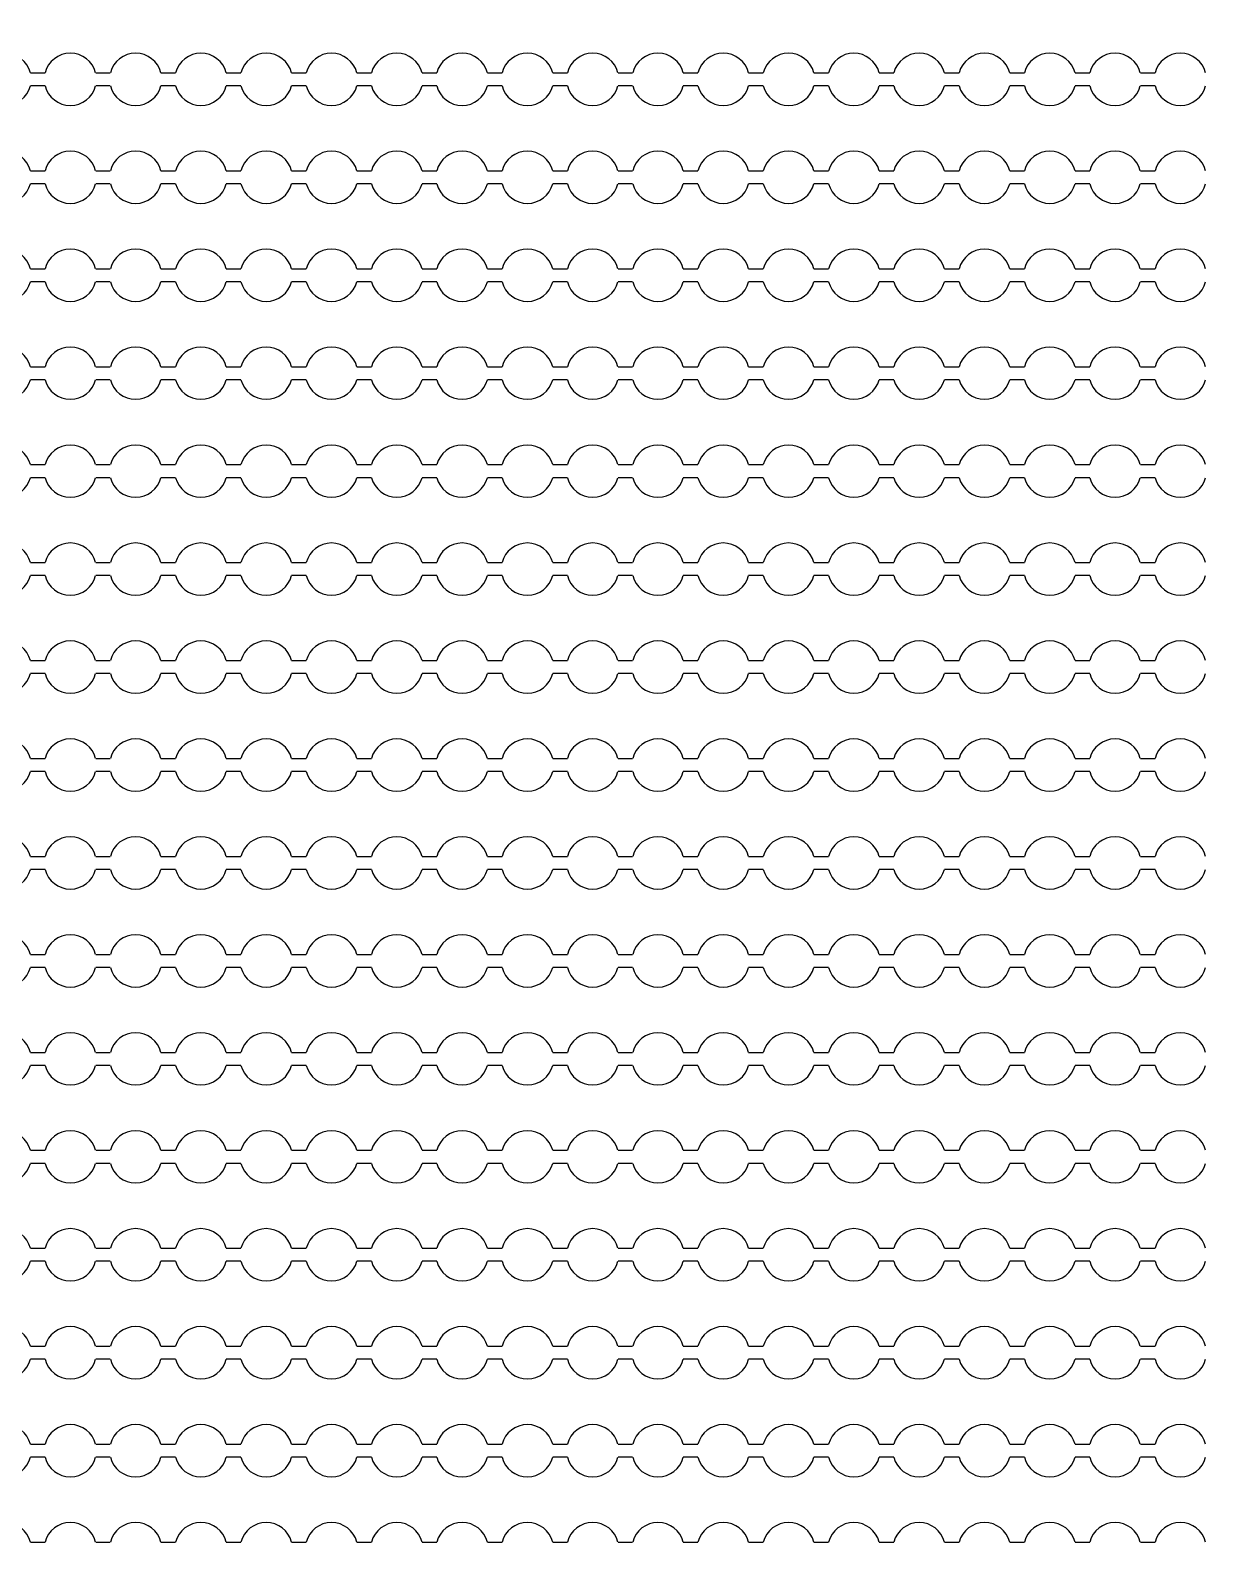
# Model space of a CAD drawing. Extents: x 4056 to 105656, y 4120 to 105720.
# Drawn here: x 63991 to 64891, y 76899 to 78062 of the extents above; entities that cross this region are included whole.
import ezdxf

# ---------------------------------------------------------------- set-up
doc = ezdxf.new("R2010")
doc.units = 13
doc.header["$MEASUREMENT"] = 0
doc.layers.add('Main Layer', color=7, linetype='Continuous', lineweight=0)

msp = doc.modelspace()

# ---------------------------------------------------------------- linework, layer by layer
for p, q in [((63990.9, 78029.2), (64002.1, 78029.2)), ((64040.9, 78029.2), (64052.1, 78029.2)), ((64090.9, 78029.2), (64102.1, 78029.2)), ((64140.9, 78029.2), (64152.1, 78029.2)), ((64190.9, 78029.2), (64202.1, 78029.2)), ((64240.9, 78029.2), (64252.1, 78029.2)), ((64290.9, 78029.2), (64302.1, 78029.2)), ((64340.9, 78029.2), (64352.1, 78029.2)), ((64390.9, 78029.2), (64402.1, 78029.2)), ((64440.9, 78029.2), (64452.1, 78029.2)), ((64490.9, 78029.2), (64502.1, 78029.2)), ((64540.9, 78029.2), (64552.1, 78029.2)), ((64590.9, 78029.2), (64602.1, 78029.2)), ((64640.9, 78029.2), (64652.1, 78029.2)), ((64690.9, 78029.2), (64702.1, 78029.2)), ((64740.9, 78029.2), (64752.1, 78029.2)), ((64790.9, 78029.2), (64802.1, 78029.2)), ((64840.9, 78029.2), (64852.1, 78029.2)), ((64002.1, 78019.2), (63990.9, 78019.2)), ((64052.1, 78019.2), (64040.9, 78019.2)), ((64102.1, 78019.2), (64090.9, 78019.2)), ((64152.1, 78019.2), (64140.9, 78019.2)), ((64202.1, 78019.2), (64190.9, 78019.2)), ((64252.1, 78019.2), (64240.9, 78019.2)), ((64302.1, 78019.2), (64290.9, 78019.2)), ((64352.1, 78019.2), (64340.9, 78019.2)), ((64402.1, 78019.2), (64390.9, 78019.2)), ((64452.1, 78019.2), (64440.9, 78019.2)), ((64502.1, 78019.2), (64490.9, 78019.2)), ((64552.1, 78019.2), (64540.9, 78019.2)), ((64602.1, 78019.2), (64590.9, 78019.2)), ((64652.1, 78019.2), (64640.9, 78019.2)), ((64702.1, 78019.2), (64690.9, 78019.2)), ((64752.1, 78019.2), (64740.9, 78019.2)), ((64802.1, 78019.2), (64790.9, 78019.2)), ((64852.1, 78019.2), (64840.9, 78019.2)), ((63990.9, 77954.2), (64002.1, 77954.2)), ((64040.9, 77954.2), (64052.1, 77954.2)), ((64090.9, 77954.2), (64102.1, 77954.2)), ((64140.9, 77954.2), (64152.1, 77954.2)), ((64190.9, 77954.2), (64202.1, 77954.2)), ((64240.9, 77954.2), (64252.1, 77954.2)), ((64290.9, 77954.2), (64302.1, 77954.2)), ((64340.9, 77954.2), (64352.1, 77954.2)), ((64390.9, 77954.2), (64402.1, 77954.2)), ((64440.9, 77954.2), (64452.1, 77954.2)), ((64490.9, 77954.2), (64502.1, 77954.2)), ((64540.9, 77954.2), (64552.1, 77954.2)), ((64590.9, 77954.2), (64602.1, 77954.2)), ((64640.9, 77954.2), (64652.1, 77954.2)), ((64690.9, 77954.2), (64702.1, 77954.2)), ((64740.9, 77954.2), (64752.1, 77954.2)), ((64790.9, 77954.2), (64802.1, 77954.2)), ((64840.9, 77954.2), (64852.1, 77954.2)), ((64002.1, 77944.2), (63990.9, 77944.2)), ((64052.1, 77944.2), (64040.9, 77944.2)), ((64102.1, 77944.2), (64090.9, 77944.2)), ((64152.1, 77944.2), (64140.9, 77944.2)), ((64202.1, 77944.2), (64190.9, 77944.2)), ((64252.1, 77944.2), (64240.9, 77944.2)), ((64302.1, 77944.2), (64290.9, 77944.2)), ((64352.1, 77944.2), (64340.9, 77944.2)), ((64402.1, 77944.2), (64390.9, 77944.2)), ((64452.1, 77944.2), (64440.9, 77944.2)), ((64502.1, 77944.2), (64490.9, 77944.2)), ((64552.1, 77944.2), (64540.9, 77944.2)), ((64602.1, 77944.2), (64590.9, 77944.2)), ((64652.1, 77944.2), (64640.9, 77944.2)), ((64702.1, 77944.2), (64690.9, 77944.2)), ((64752.1, 77944.2), (64740.9, 77944.2)), ((64802.1, 77944.2), (64790.9, 77944.2)), ((64852.1, 77944.2), (64840.9, 77944.2)), ((63990.9, 77879.2), (64002.1, 77879.2)), ((64040.9, 77879.2), (64052.1, 77879.2)), ((64090.9, 77879.2), (64102.1, 77879.2)), ((64140.9, 77879.2), (64152.1, 77879.2)), ((64190.9, 77879.2), (64202.1, 77879.2)), ((64240.9, 77879.2), (64252.1, 77879.2)), ((64290.9, 77879.2), (64302.1, 77879.2)), ((64340.9, 77879.2), (64352.1, 77879.2)), ((64390.9, 77879.2), (64402.1, 77879.2)), ((64440.9, 77879.2), (64452.1, 77879.2)), ((64490.9, 77879.2), (64502.1, 77879.2)), ((64540.9, 77879.2), (64552.1, 77879.2)), ((64590.9, 77879.2), (64602.1, 77879.2)), ((64640.9, 77879.2), (64652.1, 77879.2)), ((64690.9, 77879.2), (64702.1, 77879.2)), ((64740.9, 77879.2), (64752.1, 77879.2)), ((64790.9, 77879.2), (64802.1, 77879.2)), ((64840.9, 77879.2), (64852.1, 77879.2)), ((64002.1, 77869.2), (63990.9, 77869.2)), ((64052.1, 77869.2), (64040.9, 77869.2)), ((64102.1, 77869.2), (64090.9, 77869.2)), ((64152.1, 77869.2), (64140.9, 77869.2)), ((64202.1, 77869.2), (64190.9, 77869.2)), ((64252.1, 77869.2), (64240.9, 77869.2)), ((64302.1, 77869.2), (64290.9, 77869.2)), ((64352.1, 77869.2), (64340.9, 77869.2)), ((64402.1, 77869.2), (64390.9, 77869.2)), ((64452.1, 77869.2), (64440.9, 77869.2)), ((64502.1, 77869.2), (64490.9, 77869.2)), ((64552.1, 77869.2), (64540.9, 77869.2)), ((64602.1, 77869.2), (64590.9, 77869.2)), ((64652.1, 77869.2), (64640.9, 77869.2)), ((64702.1, 77869.2), (64690.9, 77869.2)), ((64752.1, 77869.2), (64740.9, 77869.2)), ((64802.1, 77869.2), (64790.9, 77869.2)), ((64852.1, 77869.2), (64840.9, 77869.2)), ((63990.9, 77804.2), (64002.1, 77804.2)), ((64040.9, 77804.2), (64052.1, 77804.2)), ((64090.9, 77804.2), (64102.1, 77804.2)), ((64140.9, 77804.2), (64152.1, 77804.2)), ((64190.9, 77804.2), (64202.1, 77804.2)), ((64240.9, 77804.2), (64252.1, 77804.2)), ((64290.9, 77804.2), (64302.1, 77804.2)), ((64340.9, 77804.2), (64352.1, 77804.2)), ((64390.9, 77804.2), (64402.1, 77804.2)), ((64440.9, 77804.2), (64452.1, 77804.2)), ((64490.9, 77804.2), (64502.1, 77804.2)), ((64540.9, 77804.2), (64552.1, 77804.2)), ((64590.9, 77804.2), (64602.1, 77804.2)), ((64640.9, 77804.2), (64652.1, 77804.2)), ((64690.9, 77804.2), (64702.1, 77804.2)), ((64740.9, 77804.2), (64752.1, 77804.2)), ((64790.9, 77804.2), (64802.1, 77804.2)), ((64840.9, 77804.2), (64852.1, 77804.2)), ((64002.1, 77794.2), (63990.9, 77794.2)), ((64052.1, 77794.2), (64040.9, 77794.2)), ((64102.1, 77794.2), (64090.9, 77794.2)), ((64152.1, 77794.2), (64140.9, 77794.2)), ((64202.1, 77794.2), (64190.9, 77794.2)), ((64252.1, 77794.2), (64240.9, 77794.2)), ((64302.1, 77794.2), (64290.9, 77794.2)), ((64352.1, 77794.2), (64340.9, 77794.2)), ((64402.1, 77794.2), (64390.9, 77794.2)), ((64452.1, 77794.2), (64440.9, 77794.2)), ((64502.1, 77794.2), (64490.9, 77794.2)), ((64552.1, 77794.2), (64540.9, 77794.2)), ((64602.1, 77794.2), (64590.9, 77794.2)), ((64652.1, 77794.2), (64640.9, 77794.2)), ((64702.1, 77794.2), (64690.9, 77794.2)), ((64752.1, 77794.2), (64740.9, 77794.2)), ((64802.1, 77794.2), (64790.9, 77794.2)), ((64852.1, 77794.2), (64840.9, 77794.2)), ((63990.9, 77729.2), (64002.1, 77729.2)), ((64040.9, 77729.2), (64052.1, 77729.2)), ((64090.9, 77729.2), (64102.1, 77729.2)), ((64140.9, 77729.2), (64152.1, 77729.2)), ((64190.9, 77729.2), (64202.1, 77729.2)), ((64240.9, 77729.2), (64252.1, 77729.2)), ((64290.9, 77729.2), (64302.1, 77729.2)), ((64340.9, 77729.2), (64352.1, 77729.2)), ((64390.9, 77729.2), (64402.1, 77729.2)), ((64440.9, 77729.2), (64452.1, 77729.2)), ((64490.9, 77729.2), (64502.1, 77729.2)), ((64540.9, 77729.2), (64552.1, 77729.2)), ((64590.9, 77729.2), (64602.1, 77729.2)), ((64640.9, 77729.2), (64652.1, 77729.2)), ((64690.9, 77729.2), (64702.1, 77729.2)), ((64740.9, 77729.2), (64752.1, 77729.2)), ((64790.9, 77729.2), (64802.1, 77729.2)), ((64840.9, 77729.2), (64852.1, 77729.2)), ((64002.1, 77719.2), (63990.9, 77719.2)), ((64052.1, 77719.2), (64040.9, 77719.2)), ((64102.1, 77719.2), (64090.9, 77719.2)), ((64152.1, 77719.2), (64140.9, 77719.2)), ((64202.1, 77719.2), (64190.9, 77719.2)), ((64252.1, 77719.2), (64240.9, 77719.2)), ((64302.1, 77719.2), (64290.9, 77719.2)), ((64352.1, 77719.2), (64340.9, 77719.2)), ((64402.1, 77719.2), (64390.9, 77719.2)), ((64452.1, 77719.2), (64440.9, 77719.2)), ((64502.1, 77719.2), (64490.9, 77719.2)), ((64552.1, 77719.2), (64540.9, 77719.2)), ((64602.1, 77719.2), (64590.9, 77719.2)), ((64652.1, 77719.2), (64640.9, 77719.2)), ((64702.1, 77719.2), (64690.9, 77719.2)), ((64752.1, 77719.2), (64740.9, 77719.2)), ((64802.1, 77719.2), (64790.9, 77719.2)), ((64852.1, 77719.2), (64840.9, 77719.2)), ((63990.9, 77654.2), (64002.1, 77654.2)), ((64002.1, 77644.2), (63990.9, 77644.2)), ((64040.9, 77654.2), (64052.1, 77654.2)), ((64052.1, 77644.2), (64040.9, 77644.2)), ((64090.9, 77654.2), (64102.1, 77654.2)), ((64102.1, 77644.2), (64090.9, 77644.2)), ((64140.9, 77654.2), (64152.1, 77654.2)), ((64152.1, 77644.2), (64140.9, 77644.2)), ((64190.9, 77654.2), (64202.1, 77654.2)), ((64202.1, 77644.2), (64190.9, 77644.2)), ((64240.9, 77654.2), (64252.1, 77654.2)), ((64252.1, 77644.2), (64240.9, 77644.2)), ((64290.9, 77654.2), (64302.1, 77654.2)), ((64302.1, 77644.2), (64290.9, 77644.2)), ((64340.9, 77654.2), (64352.1, 77654.2)), ((64352.1, 77644.2), (64340.9, 77644.2)), ((64390.9, 77654.2), (64402.1, 77654.2)), ((64402.1, 77644.2), (64390.9, 77644.2)), ((64440.9, 77654.2), (64452.1, 77654.2)), ((64452.1, 77644.2), (64440.9, 77644.2)), ((64490.9, 77654.2), (64502.1, 77654.2)), ((64502.1, 77644.2), (64490.9, 77644.2)), ((64540.9, 77654.2), (64552.1, 77654.2)), ((64552.1, 77644.2), (64540.9, 77644.2)), ((64590.9, 77654.2), (64602.1, 77654.2)), ((64602.1, 77644.2), (64590.9, 77644.2)), ((64640.9, 77654.2), (64652.1, 77654.2)), ((64652.1, 77644.2), (64640.9, 77644.2)), ((64690.9, 77654.2), (64702.1, 77654.2)), ((64702.1, 77644.2), (64690.9, 77644.2)), ((64740.9, 77654.2), (64752.1, 77654.2)), ((64752.1, 77644.2), (64740.9, 77644.2)), ((64790.9, 77654.2), (64802.1, 77654.2)), ((64802.1, 77644.2), (64790.9, 77644.2)), ((64840.9, 77654.2), (64852.1, 77654.2)), ((64852.1, 77644.2), (64840.9, 77644.2)), ((63990.9, 77579.2), (64002.1, 77579.2)), ((64040.9, 77579.2), (64052.1, 77579.2)), ((64090.9, 77579.2), (64102.1, 77579.2)), ((64140.9, 77579.2), (64152.1, 77579.2)), ((64190.9, 77579.2), (64202.1, 77579.2)), ((64240.9, 77579.2), (64252.1, 77579.2)), ((64290.9, 77579.2), (64302.1, 77579.2)), ((64340.9, 77579.2), (64352.1, 77579.2)), ((64390.9, 77579.2), (64402.1, 77579.2)), ((64440.9, 77579.2), (64452.1, 77579.2)), ((64490.9, 77579.2), (64502.1, 77579.2)), ((64540.9, 77579.2), (64552.1, 77579.2)), ((64590.9, 77579.2), (64602.1, 77579.2)), ((64640.9, 77579.2), (64652.1, 77579.2)), ((64690.9, 77579.2), (64702.1, 77579.2)), ((64740.9, 77579.2), (64752.1, 77579.2)), ((64790.9, 77579.2), (64802.1, 77579.2)), ((64840.9, 77579.2), (64852.1, 77579.2)), ((64002.1, 77569.2), (63990.9, 77569.2)), ((64052.1, 77569.2), (64040.9, 77569.2)), ((64102.1, 77569.2), (64090.9, 77569.2)), ((64152.1, 77569.2), (64140.9, 77569.2)), ((64202.1, 77569.2), (64190.9, 77569.2)), ((64252.1, 77569.2), (64240.9, 77569.2)), ((64302.1, 77569.2), (64290.9, 77569.2)), ((64352.1, 77569.2), (64340.9, 77569.2)), ((64402.1, 77569.2), (64390.9, 77569.2)), ((64452.1, 77569.2), (64440.9, 77569.2)), ((64502.1, 77569.2), (64490.9, 77569.2)), ((64552.1, 77569.2), (64540.9, 77569.2)), ((64602.1, 77569.2), (64590.9, 77569.2)), ((64652.1, 77569.2), (64640.9, 77569.2)), ((64702.1, 77569.2), (64690.9, 77569.2)), ((64752.1, 77569.2), (64740.9, 77569.2)), ((64802.1, 77569.2), (64790.9, 77569.2)), ((64852.1, 77569.2), (64840.9, 77569.2)), ((63990.9, 77504.2), (64002.1, 77504.2)), ((64040.9, 77504.2), (64052.1, 77504.2)), ((64090.9, 77504.2), (64102.1, 77504.2)), ((64140.9, 77504.2), (64152.1, 77504.2)), ((64190.9, 77504.2), (64202.1, 77504.2)), ((64240.9, 77504.2), (64252.1, 77504.2)), ((64290.9, 77504.2), (64302.1, 77504.2)), ((64340.9, 77504.2), (64352.1, 77504.2)), ((64390.9, 77504.2), (64402.1, 77504.2)), ((64440.9, 77504.2), (64452.1, 77504.2)), ((64490.9, 77504.2), (64502.1, 77504.2)), ((64540.9, 77504.2), (64552.1, 77504.2)), ((64590.9, 77504.2), (64602.1, 77504.2)), ((64640.9, 77504.2), (64652.1, 77504.2)), ((64690.9, 77504.2), (64702.1, 77504.2)), ((64740.9, 77504.2), (64752.1, 77504.2)), ((64790.9, 77504.2), (64802.1, 77504.2)), ((64840.9, 77504.2), (64852.1, 77504.2)), ((64002.1, 77494.2), (63990.9, 77494.2)), ((64052.1, 77494.2), (64040.9, 77494.2)), ((64102.1, 77494.2), (64090.9, 77494.2)), ((64152.1, 77494.2), (64140.9, 77494.2)), ((64202.1, 77494.2), (64190.9, 77494.2)), ((64252.1, 77494.2), (64240.9, 77494.2)), ((64302.1, 77494.2), (64290.9, 77494.2)), ((64352.1, 77494.2), (64340.9, 77494.2)), ((64402.1, 77494.2), (64390.9, 77494.2)), ((64452.1, 77494.2), (64440.9, 77494.2)), ((64502.1, 77494.2), (64490.9, 77494.2)), ((64552.1, 77494.2), (64540.9, 77494.2)), ((64602.1, 77494.2), (64590.9, 77494.2)), ((64652.1, 77494.2), (64640.9, 77494.2)), ((64702.1, 77494.2), (64690.9, 77494.2)), ((64752.1, 77494.2), (64740.9, 77494.2)), ((64802.1, 77494.2), (64790.9, 77494.2)), ((64852.1, 77494.2), (64840.9, 77494.2)), ((63990.9, 77429.2), (64002.1, 77429.2)), ((64040.9, 77429.2), (64052.1, 77429.2)), ((64090.9, 77429.2), (64102.1, 77429.2)), ((64140.9, 77429.2), (64152.1, 77429.2)), ((64190.9, 77429.2), (64202.1, 77429.2)), ((64240.9, 77429.2), (64252.1, 77429.2)), ((64290.9, 77429.2), (64302.1, 77429.2)), ((64340.9, 77429.2), (64352.1, 77429.2)), ((64390.9, 77429.2), (64402.1, 77429.2)), ((64440.9, 77429.2), (64452.1, 77429.2)), ((64490.9, 77429.2), (64502.1, 77429.2)), ((64540.9, 77429.2), (64552.1, 77429.2)), ((64590.9, 77429.2), (64602.1, 77429.2)), ((64640.9, 77429.2), (64652.1, 77429.2)), ((64690.9, 77429.2), (64702.1, 77429.2)), ((64740.9, 77429.2), (64752.1, 77429.2)), ((64790.9, 77429.2), (64802.1, 77429.2)), ((64840.9, 77429.2), (64852.1, 77429.2)), ((64002.1, 77419.2), (63990.9, 77419.2)), ((64052.1, 77419.2), (64040.9, 77419.2)), ((64102.1, 77419.2), (64090.9, 77419.2)), ((64152.1, 77419.2), (64140.9, 77419.2)), ((64202.1, 77419.2), (64190.9, 77419.2)), ((64252.1, 77419.2), (64240.9, 77419.2)), ((64302.1, 77419.2), (64290.9, 77419.2)), ((64352.1, 77419.2), (64340.9, 77419.2)), ((64402.1, 77419.2), (64390.9, 77419.2)), ((64452.1, 77419.2), (64440.9, 77419.2)), ((64502.1, 77419.2), (64490.9, 77419.2)), ((64552.1, 77419.2), (64540.9, 77419.2)), ((64602.1, 77419.2), (64590.9, 77419.2)), ((64652.1, 77419.2), (64640.9, 77419.2)), ((64702.1, 77419.2), (64690.9, 77419.2)), ((64752.1, 77419.2), (64740.9, 77419.2)), ((64802.1, 77419.2), (64790.9, 77419.2)), ((64852.1, 77419.2), (64840.9, 77419.2)), ((63990.9, 77354.2), (64002.1, 77354.2)), ((64040.9, 77354.2), (64052.1, 77354.2)), ((64090.9, 77354.2), (64102.1, 77354.2)), ((64140.9, 77354.2), (64152.1, 77354.2)), ((64190.9, 77354.2), (64202.1, 77354.2)), ((64240.9, 77354.2), (64252.1, 77354.2)), ((64290.9, 77354.2), (64302.1, 77354.2)), ((64340.9, 77354.2), (64352.1, 77354.2)), ((64390.9, 77354.2), (64402.1, 77354.2)), ((64440.9, 77354.2), (64452.1, 77354.2)), ((64490.9, 77354.2), (64502.1, 77354.2)), ((64540.9, 77354.2), (64552.1, 77354.2)), ((64590.9, 77354.2), (64602.1, 77354.2)), ((64640.9, 77354.2), (64652.1, 77354.2)), ((64690.9, 77354.2), (64702.1, 77354.2)), ((64740.9, 77354.2), (64752.1, 77354.2)), ((64790.9, 77354.2), (64802.1, 77354.2)), ((64840.9, 77354.2), (64852.1, 77354.2)), ((64002.1, 77344.2), (63990.9, 77344.2)), ((64052.1, 77344.2), (64040.9, 77344.2)), ((64102.1, 77344.2), (64090.9, 77344.2)), ((64152.1, 77344.2), (64140.9, 77344.2)), ((64202.1, 77344.2), (64190.9, 77344.2)), ((64252.1, 77344.2), (64240.9, 77344.2)), ((64302.1, 77344.2), (64290.9, 77344.2)), ((64352.1, 77344.2), (64340.9, 77344.2)), ((64402.1, 77344.2), (64390.9, 77344.2)), ((64452.1, 77344.2), (64440.9, 77344.2)), ((64502.1, 77344.2), (64490.9, 77344.2)), ((64552.1, 77344.2), (64540.9, 77344.2)), ((64602.1, 77344.2), (64590.9, 77344.2)), ((64652.1, 77344.2), (64640.9, 77344.2)), ((64702.1, 77344.2), (64690.9, 77344.2)), ((64752.1, 77344.2), (64740.9, 77344.2)), ((64802.1, 77344.2), (64790.9, 77344.2)), ((64852.1, 77344.2), (64840.9, 77344.2)), ((63990.9, 77279.2), (64002.1, 77279.2)), ((64040.9, 77279.2), (64052.1, 77279.2)), ((64090.9, 77279.2), (64102.1, 77279.2)), ((64140.9, 77279.2), (64152.1, 77279.2)), ((64190.9, 77279.2), (64202.1, 77279.2)), ((64240.9, 77279.2), (64252.1, 77279.2)), ((64290.9, 77279.2), (64302.1, 77279.2)), ((64340.9, 77279.2), (64352.1, 77279.2)), ((64390.9, 77279.2), (64402.1, 77279.2)), ((64440.9, 77279.2), (64452.1, 77279.2)), ((64490.9, 77279.2), (64502.1, 77279.2)), ((64540.9, 77279.2), (64552.1, 77279.2)), ((64590.9, 77279.2), (64602.1, 77279.2)), ((64640.9, 77279.2), (64652.1, 77279.2)), ((64690.9, 77279.2), (64702.1, 77279.2)), ((64740.9, 77279.2), (64752.1, 77279.2)), ((64790.9, 77279.2), (64802.1, 77279.2)), ((64840.9, 77279.2), (64852.1, 77279.2)), ((64002.1, 77269.2), (63990.9, 77269.2)), ((64052.1, 77269.2), (64040.9, 77269.2)), ((64102.1, 77269.2), (64090.9, 77269.2)), ((64152.1, 77269.2), (64140.9, 77269.2)), ((64202.1, 77269.2), (64190.9, 77269.2)), ((64252.1, 77269.2), (64240.9, 77269.2)), ((64302.1, 77269.2), (64290.9, 77269.2)), ((64352.1, 77269.2), (64340.9, 77269.2)), ((64402.1, 77269.2), (64390.9, 77269.2)), ((64452.1, 77269.2), (64440.9, 77269.2)), ((64502.1, 77269.2), (64490.9, 77269.2)), ((64552.1, 77269.2), (64540.9, 77269.2)), ((64602.1, 77269.2), (64590.9, 77269.2)), ((64652.1, 77269.2), (64640.9, 77269.2)), ((64702.1, 77269.2), (64690.9, 77269.2)), ((64752.1, 77269.2), (64740.9, 77269.2)), ((64802.1, 77269.2), (64790.9, 77269.2)), ((64852.1, 77269.2), (64840.9, 77269.2)), ((63990.9, 77204.2), (64002.1, 77204.2)), ((64040.9, 77204.2), (64052.1, 77204.2)), ((64090.9, 77204.2), (64102.1, 77204.2)), ((64140.9, 77204.2), (64152.1, 77204.2)), ((64190.9, 77204.2), (64202.1, 77204.2)), ((64240.9, 77204.2), (64252.1, 77204.2)), ((64290.9, 77204.2), (64302.1, 77204.2)), ((64340.9, 77204.2), (64352.1, 77204.2)), ((64390.9, 77204.2), (64402.1, 77204.2)), ((64440.9, 77204.2), (64452.1, 77204.2)), ((64490.9, 77204.2), (64502.1, 77204.2)), ((64540.9, 77204.2), (64552.1, 77204.2)), ((64590.9, 77204.2), (64602.1, 77204.2)), ((64640.9, 77204.2), (64652.1, 77204.2)), ((64690.9, 77204.2), (64702.1, 77204.2)), ((64740.9, 77204.2), (64752.1, 77204.2)), ((64790.9, 77204.2), (64802.1, 77204.2)), ((64840.9, 77204.2), (64852.1, 77204.2)), ((64002.1, 77194.2), (63990.9, 77194.2)), ((64052.1, 77194.2), (64040.9, 77194.2)), ((64102.1, 77194.2), (64090.9, 77194.2)), ((64152.1, 77194.2), (64140.9, 77194.2)), ((64202.1, 77194.2), (64190.9, 77194.2)), ((64252.1, 77194.2), (64240.9, 77194.2)), ((64302.1, 77194.2), (64290.9, 77194.2)), ((64352.1, 77194.2), (64340.9, 77194.2)), ((64402.1, 77194.2), (64390.9, 77194.2)), ((64452.1, 77194.2), (64440.9, 77194.2)), ((64502.1, 77194.2), (64490.9, 77194.2)), ((64552.1, 77194.2), (64540.9, 77194.2)), ((64602.1, 77194.2), (64590.9, 77194.2)), ((64652.1, 77194.2), (64640.9, 77194.2)), ((64702.1, 77194.2), (64690.9, 77194.2)), ((64752.1, 77194.2), (64740.9, 77194.2)), ((64802.1, 77194.2), (64790.9, 77194.2)), ((64852.1, 77194.2), (64840.9, 77194.2)), ((63990.9, 77129.2), (64002.1, 77129.2)), ((64040.9, 77129.2), (64052.1, 77129.2)), ((64090.9, 77129.2), (64102.1, 77129.2)), ((64140.9, 77129.2), (64152.1, 77129.2)), ((64190.9, 77129.2), (64202.1, 77129.2)), ((64240.9, 77129.2), (64252.1, 77129.2)), ((64290.9, 77129.2), (64302.1, 77129.2)), ((64340.9, 77129.2), (64352.1, 77129.2)), ((64390.9, 77129.2), (64402.1, 77129.2)), ((64440.9, 77129.2), (64452.1, 77129.2)), ((64490.9, 77129.2), (64502.1, 77129.2)), ((64540.9, 77129.2), (64552.1, 77129.2)), ((64590.9, 77129.2), (64602.1, 77129.2)), ((64640.9, 77129.2), (64652.1, 77129.2)), ((64690.9, 77129.2), (64702.1, 77129.2)), ((64740.9, 77129.2), (64752.1, 77129.2)), ((64790.9, 77129.2), (64802.1, 77129.2)), ((64840.9, 77129.2), (64852.1, 77129.2)), ((64002.1, 77119.2), (63990.9, 77119.2)), ((64052.1, 77119.2), (64040.9, 77119.2)), ((64102.1, 77119.2), (64090.9, 77119.2)), ((64152.1, 77119.2), (64140.9, 77119.2)), ((64202.1, 77119.2), (64190.9, 77119.2)), ((64252.1, 77119.2), (64240.9, 77119.2)), ((64302.1, 77119.2), (64290.9, 77119.2)), ((64352.1, 77119.2), (64340.9, 77119.2)), ((64402.1, 77119.2), (64390.9, 77119.2)), ((64452.1, 77119.2), (64440.9, 77119.2)), ((64502.1, 77119.2), (64490.9, 77119.2)), ((64552.1, 77119.2), (64540.9, 77119.2)), ((64602.1, 77119.2), (64590.9, 77119.2)), ((64652.1, 77119.2), (64640.9, 77119.2)), ((64702.1, 77119.2), (64690.9, 77119.2)), ((64752.1, 77119.2), (64740.9, 77119.2)), ((64802.1, 77119.2), (64790.9, 77119.2)), ((64852.1, 77119.2), (64840.9, 77119.2)), ((63990.9, 77054.2), (64002.1, 77054.2)), ((64040.9, 77054.2), (64052.1, 77054.2)), ((64090.9, 77054.2), (64102.1, 77054.2)), ((64140.9, 77054.2), (64152.1, 77054.2)), ((64190.9, 77054.2), (64202.1, 77054.2)), ((64240.9, 77054.2), (64252.1, 77054.2)), ((64290.9, 77054.2), (64302.1, 77054.2)), ((64340.9, 77054.2), (64352.1, 77054.2)), ((64390.9, 77054.2), (64402.1, 77054.2)), ((64440.9, 77054.2), (64452.1, 77054.2)), ((64490.9, 77054.2), (64502.1, 77054.2)), ((64540.9, 77054.2), (64552.1, 77054.2)), ((64590.9, 77054.2), (64602.1, 77054.2)), ((64640.9, 77054.2), (64652.1, 77054.2)), ((64690.9, 77054.2), (64702.1, 77054.2)), ((64740.9, 77054.2), (64752.1, 77054.2)), ((64790.9, 77054.2), (64802.1, 77054.2)), ((64840.9, 77054.2), (64852.1, 77054.2)), ((64002.1, 77044.2), (63990.9, 77044.2)), ((64052.1, 77044.2), (64040.9, 77044.2)), ((64102.1, 77044.2), (64090.9, 77044.2)), ((64152.1, 77044.2), (64140.9, 77044.2)), ((64202.1, 77044.2), (64190.9, 77044.2)), ((64252.1, 77044.2), (64240.9, 77044.2)), ((64302.1, 77044.2), (64290.9, 77044.2)), ((64352.1, 77044.2), (64340.9, 77044.2)), ((64402.1, 77044.2), (64390.9, 77044.2)), ((64452.1, 77044.2), (64440.9, 77044.2)), ((64502.1, 77044.2), (64490.9, 77044.2)), ((64552.1, 77044.2), (64540.9, 77044.2)), ((64602.1, 77044.2), (64590.9, 77044.2)), ((64652.1, 77044.2), (64640.9, 77044.2)), ((64702.1, 77044.2), (64690.9, 77044.2)), ((64752.1, 77044.2), (64740.9, 77044.2)), ((64802.1, 77044.2), (64790.9, 77044.2)), ((64852.1, 77044.2), (64840.9, 77044.2)), ((63990.9, 76979.2), (64002.1, 76979.2)), ((64002.1, 76969.2), (63990.9, 76969.2)), ((64040.9, 76979.2), (64052.1, 76979.2)), ((64052.1, 76969.2), (64040.9, 76969.2)), ((64090.9, 76979.2), (64102.1, 76979.2)), ((64102.1, 76969.2), (64090.9, 76969.2)), ((64140.9, 76979.2), (64152.1, 76979.2)), ((64152.1, 76969.2), (64140.9, 76969.2)), ((64190.9, 76979.2), (64202.1, 76979.2)), ((64202.1, 76969.2), (64190.9, 76969.2)), ((64240.9, 76979.2), (64252.1, 76979.2)), ((64252.1, 76969.2), (64240.9, 76969.2)), ((64290.9, 76979.2), (64302.1, 76979.2)), ((64302.1, 76969.2), (64290.9, 76969.2)), ((64340.9, 76979.2), (64352.1, 76979.2)), ((64352.1, 76969.2), (64340.9, 76969.2)), ((64390.9, 76979.2), (64402.1, 76979.2)), ((64402.1, 76969.2), (64390.9, 76969.2)), ((64440.9, 76979.2), (64452.1, 76979.2)), ((64452.1, 76969.2), (64440.9, 76969.2)), ((64490.9, 76979.2), (64502.1, 76979.2)), ((64502.1, 76969.2), (64490.9, 76969.2)), ((64540.9, 76979.2), (64552.1, 76979.2)), ((64552.1, 76969.2), (64540.9, 76969.2)), ((64590.9, 76979.2), (64602.1, 76979.2)), ((64602.1, 76969.2), (64590.9, 76969.2)), ((64640.9, 76979.2), (64652.1, 76979.2)), ((64652.1, 76969.2), (64640.9, 76969.2)), ((64690.9, 76979.2), (64702.1, 76979.2)), ((64702.1, 76969.2), (64690.9, 76969.2)), ((64740.9, 76979.2), (64752.1, 76979.2)), ((64752.1, 76969.2), (64740.9, 76969.2)), ((64790.9, 76979.2), (64802.1, 76979.2)), ((64802.1, 76969.2), (64790.9, 76969.2)), ((64840.9, 76979.2), (64852.1, 76979.2)), ((64852.1, 76969.2), (64840.9, 76969.2)), ((63990.9, 76904.2), (64002.1, 76904.2)), ((64040.9, 76904.2), (64052.1, 76904.2)), ((64090.9, 76904.2), (64102.1, 76904.2)), ((64140.9, 76904.2), (64152.1, 76904.2)), ((64190.9, 76904.2), (64202.1, 76904.2)), ((64240.9, 76904.2), (64252.1, 76904.2)), ((64290.9, 76904.2), (64302.1, 76904.2)), ((64340.9, 76904.2), (64352.1, 76904.2)), ((64390.9, 76904.2), (64402.1, 76904.2)), ((64440.9, 76904.2), (64452.1, 76904.2)), ((64490.9, 76904.2), (64502.1, 76904.2)), ((64540.9, 76904.2), (64552.1, 76904.2)), ((64590.9, 76904.2), (64602.1, 76904.2)), ((64640.9, 76904.2), (64652.1, 76904.2)), ((64690.9, 76904.2), (64702.1, 76904.2)), ((64740.9, 76904.2), (64752.1, 76904.2)), ((64790.9, 76904.2), (64802.1, 76904.2)), ((64840.9, 76904.2), (64852.1, 76904.2))]:
    msp.add_line(p, q)
at = {"lineweight": 0}
msp.add_circle((61011.6, 73976.1), 11000, dxfattribs=at)
for centre, start, end in [((63971.5, 78024.2), 14.4775, 165.5225), ((64021.5, 78024.2), 14.4775, 165.5225), ((64071.5, 78024.2), 14.4775, 165.5225), ((64121.5, 78024.2), 14.4775, 165.5225), ((64171.5, 78024.2), 14.4775, 165.5225), ((64221.5, 78024.2), 14.4775, 165.5225), ((64271.5, 78024.2), 14.4775, 165.5225), ((64321.5, 78024.2), 14.4775, 165.5225), ((64371.5, 78024.2), 14.4775, 165.5225), ((64421.5, 78024.2), 14.4775, 165.5225), ((64471.5, 78024.2), 14.4775, 165.5225), ((64521.5, 78024.2), 14.4775, 165.5225), ((64571.5, 78024.2), 14.4775, 165.5225), ((64621.5, 78024.2), 14.4775, 165.5225), ((64671.5, 78024.2), 14.4775, 165.5225), ((64721.5, 78024.2), 14.4775, 165.5225), ((64771.5, 78024.2), 14.4775, 165.5225), ((64821.5, 78024.2), 14.4775, 165.5225), ((64871.5, 78024.2), 14.4775, 165.5225), ((63971.5, 78024.2), 194.4775, 345.5225), ((64021.5, 78024.2), 194.4775, 345.5225), ((64071.5, 78024.2), 194.4775, 345.5225), ((64121.5, 78024.2), 194.4775, 345.5225), ((64171.5, 78024.2), 194.4775, 345.5225), ((64221.5, 78024.2), 194.4775, 345.5225), ((64271.5, 78024.2), 194.4775, 345.5225), ((64321.5, 78024.2), 194.4775, 345.5225), ((64371.5, 78024.2), 194.4775, 345.5225), ((64421.5, 78024.2), 194.4775, 345.5225), ((64471.5, 78024.2), 194.4775, 345.5225), ((64521.5, 78024.2), 194.4775, 345.5225), ((64571.5, 78024.2), 194.4775, 345.5225), ((64621.5, 78024.2), 194.4775, 345.5225), ((64671.5, 78024.2), 194.4775, 345.5225), ((64721.5, 78024.2), 194.4775, 345.5225), ((64771.5, 78024.2), 194.4775, 345.5225), ((64821.5, 78024.2), 194.4775, 345.5225), ((64871.5, 78024.2), 194.4775, 345.5225), ((63971.5, 77949.2), 14.4775, 165.5225), ((64021.5, 77949.2), 14.4775, 165.5225), ((64071.5, 77949.2), 14.4775, 165.5225), ((64121.5, 77949.2), 14.4775, 165.5225), ((64171.5, 77949.2), 14.4775, 165.5225), ((64221.5, 77949.2), 14.4775, 165.5225), ((64271.5, 77949.2), 14.4775, 165.5225), ((64321.5, 77949.2), 14.4775, 165.5225), ((64371.5, 77949.2), 14.4775, 165.5225), ((64421.5, 77949.2), 14.4775, 165.5225), ((64471.5, 77949.2), 14.4775, 165.5225), ((64521.5, 77949.2), 14.4775, 165.5225), ((64571.5, 77949.2), 14.4775, 165.5225), ((64621.5, 77949.2), 14.4775, 165.5225), ((64671.5, 77949.2), 14.4775, 165.5225), ((64721.5, 77949.2), 14.4775, 165.5225), ((64771.5, 77949.2), 14.4775, 165.5225), ((64821.5, 77949.2), 14.4775, 165.5225), ((64871.5, 77949.2), 14.4775, 165.5225), ((63971.5, 77949.2), 194.4775, 345.5225), ((64021.5, 77949.2), 194.4775, 345.5225), ((64071.5, 77949.2), 194.4775, 345.5225), ((64121.5, 77949.2), 194.4775, 345.5225), ((64171.5, 77949.2), 194.4775, 345.5225), ((64221.5, 77949.2), 194.4775, 345.5225), ((64271.5, 77949.2), 194.4775, 345.5225), ((64321.5, 77949.2), 194.4775, 345.5225), ((64371.5, 77949.2), 194.4775, 345.5225), ((64421.5, 77949.2), 194.4775, 345.5225), ((64471.5, 77949.2), 194.4775, 345.5225), ((64521.5, 77949.2), 194.4775, 345.5225), ((64571.5, 77949.2), 194.4775, 345.5225), ((64621.5, 77949.2), 194.4775, 345.5225), ((64671.5, 77949.2), 194.4775, 345.5225), ((64721.5, 77949.2), 194.4775, 345.5225), ((64771.5, 77949.2), 194.4775, 345.5225), ((64821.5, 77949.2), 194.4775, 345.5225), ((64871.5, 77949.2), 194.4775, 345.5225), ((63971.5, 77874.2), 14.4775, 165.5225), ((64021.5, 77874.2), 14.4775, 165.5225), ((64071.5, 77874.2), 14.4775, 165.5225), ((64121.5, 77874.2), 14.4775, 165.5225), ((64171.5, 77874.2), 14.4775, 165.5225), ((64221.5, 77874.2), 14.4775, 165.5225), ((64271.5, 77874.2), 14.4775, 165.5225), ((64321.5, 77874.2), 14.4775, 165.5225), ((64371.5, 77874.2), 14.4775, 165.5225), ((64421.5, 77874.2), 14.4775, 165.5225), ((64471.5, 77874.2), 14.4775, 165.5225), ((64521.5, 77874.2), 14.4775, 165.5225), ((64571.5, 77874.2), 14.4775, 165.5225), ((64621.5, 77874.2), 14.4775, 165.5225), ((64671.5, 77874.2), 14.4775, 165.5225), ((64721.5, 77874.2), 14.4775, 165.5225), ((64771.5, 77874.2), 14.4775, 165.5225), ((64821.5, 77874.2), 14.4775, 165.5225), ((64871.5, 77874.2), 14.4775, 165.5225), ((63971.5, 77874.2), 194.4775, 345.5225), ((64021.5, 77874.2), 194.4775, 345.5225), ((64071.5, 77874.2), 194.4775, 345.5225), ((64121.5, 77874.2), 194.4775, 345.5225), ((64171.5, 77874.2), 194.4775, 345.5225), ((64221.5, 77874.2), 194.4775, 345.5225), ((64271.5, 77874.2), 194.4775, 345.5225), ((64321.5, 77874.2), 194.4775, 345.5225), ((64371.5, 77874.2), 194.4775, 345.5225), ((64421.5, 77874.2), 194.4775, 345.5225), ((64471.5, 77874.2), 194.4775, 345.5225), ((64521.5, 77874.2), 194.4775, 345.5225), ((64571.5, 77874.2), 194.4775, 345.5225), ((64621.5, 77874.2), 194.4775, 345.5225), ((64671.5, 77874.2), 194.4775, 345.5225), ((64721.5, 77874.2), 194.4775, 345.5225), ((64771.5, 77874.2), 194.4775, 345.5225), ((64821.5, 77874.2), 194.4775, 345.5225), ((64871.5, 77874.2), 194.4775, 345.5225), ((63971.5, 77799.2), 14.4775, 165.5225), ((64021.5, 77799.2), 14.4775, 165.5225), ((64071.5, 77799.2), 14.4775, 165.5225), ((64121.5, 77799.2), 14.4775, 165.5225), ((64171.5, 77799.2), 14.4775, 165.5225), ((64221.5, 77799.2), 14.4775, 165.5225), ((64271.5, 77799.2), 14.4775, 165.5225), ((64321.5, 77799.2), 14.4775, 165.5225), ((64371.5, 77799.2), 14.4775, 165.5225), ((64421.5, 77799.2), 14.4775, 165.5225), ((64471.5, 77799.2), 14.4775, 165.5225), ((64521.5, 77799.2), 14.4775, 165.5225), ((64571.5, 77799.2), 14.4775, 165.5225), ((64621.5, 77799.2), 14.4775, 165.5225), ((64671.5, 77799.2), 14.4775, 165.5225), ((64721.5, 77799.2), 14.4775, 165.5225), ((64771.5, 77799.2), 14.4775, 165.5225), ((64821.5, 77799.2), 14.4775, 165.5225), ((64871.5, 77799.2), 14.4775, 165.5225), ((63971.5, 77799.2), 194.4775, 345.5225), ((64021.5, 77799.2), 194.4775, 345.5225), ((64071.5, 77799.2), 194.4775, 345.5225), ((64121.5, 77799.2), 194.4775, 345.5225), ((64171.5, 77799.2), 194.4775, 345.5225), ((64221.5, 77799.2), 194.4775, 345.5225), ((64271.5, 77799.2), 194.4775, 345.5225), ((64321.5, 77799.2), 194.4775, 345.5225), ((64371.5, 77799.2), 194.4775, 345.5225), ((64421.5, 77799.2), 194.4775, 345.5225), ((64471.5, 77799.2), 194.4775, 345.5225), ((64521.5, 77799.2), 194.4775, 345.5225), ((64571.5, 77799.2), 194.4775, 345.5225), ((64621.5, 77799.2), 194.4775, 345.5225), ((64671.5, 77799.2), 194.4775, 345.5225), ((64721.5, 77799.2), 194.4775, 345.5225), ((64771.5, 77799.2), 194.4775, 345.5225), ((64821.5, 77799.2), 194.4775, 345.5225), ((64871.5, 77799.2), 194.4775, 345.5225), ((63971.5, 77724.2), 14.4775, 165.5225), ((64021.5, 77724.2), 14.4775, 165.5225), ((64071.5, 77724.2), 14.4775, 165.5225), ((64121.5, 77724.2), 14.4775, 165.5225), ((64171.5, 77724.2), 14.4775, 165.5225), ((64221.5, 77724.2), 14.4775, 165.5225), ((64271.5, 77724.2), 14.4775, 165.5225), ((64321.5, 77724.2), 14.4775, 165.5225), ((64371.5, 77724.2), 14.4775, 165.5225), ((64421.5, 77724.2), 14.4775, 165.5225), ((64471.5, 77724.2), 14.4775, 165.5225), ((64521.5, 77724.2), 14.4775, 165.5225), ((64571.5, 77724.2), 14.4775, 165.5225), ((64621.5, 77724.2), 14.4775, 165.5225), ((64671.5, 77724.2), 14.4775, 165.5225), ((64721.5, 77724.2), 14.4775, 165.5225), ((64771.5, 77724.2), 14.4775, 165.5225), ((64821.5, 77724.2), 14.4775, 165.5225), ((64871.5, 77724.2), 14.4775, 165.5225), ((63971.5, 77724.2), 194.4775, 345.5225), ((64021.5, 77724.2), 194.4775, 345.5225), ((64071.5, 77724.2), 194.4775, 345.5225), ((64121.5, 77724.2), 194.4775, 345.5225), ((64171.5, 77724.2), 194.4775, 345.5225), ((64221.5, 77724.2), 194.4775, 345.5225), ((64271.5, 77724.2), 194.4775, 345.5225), ((64321.5, 77724.2), 194.4775, 345.5225), ((64371.5, 77724.2), 194.4775, 345.5225), ((64421.5, 77724.2), 194.4775, 345.5225), ((64471.5, 77724.2), 194.4775, 345.5225), ((64521.5, 77724.2), 194.4775, 345.5225), ((64571.5, 77724.2), 194.4775, 345.5225), ((64621.5, 77724.2), 194.4775, 345.5225), ((64671.5, 77724.2), 194.4775, 345.5225), ((64721.5, 77724.2), 194.4775, 345.5225), ((64771.5, 77724.2), 194.4775, 345.5225), ((64821.5, 77724.2), 194.4775, 345.5225), ((64871.5, 77724.2), 194.4775, 345.5225), ((63971.5, 77649.2), 14.4775, 165.5225), ((64021.5, 77649.2), 14.4775, 165.5225), ((64071.5, 77649.2), 14.4775, 165.5225), ((64121.5, 77649.2), 14.4775, 165.5225), ((64171.5, 77649.2), 14.4775, 165.5225), ((64221.5, 77649.2), 14.4775, 165.5225), ((64271.5, 77649.2), 14.4775, 165.5225), ((64321.5, 77649.2), 14.4775, 165.5225), ((64371.5, 77649.2), 14.4775, 165.5225), ((64421.5, 77649.2), 14.4775, 165.5225), ((64471.5, 77649.2), 14.4775, 165.5225), ((64521.5, 77649.2), 14.4775, 165.5225), ((64571.5, 77649.2), 14.4775, 165.5225), ((64621.5, 77649.2), 14.4775, 165.5225), ((64671.5, 77649.2), 14.4775, 165.5225), ((64721.5, 77649.2), 14.4775, 165.5225), ((64771.5, 77649.2), 14.4775, 165.5225), ((64821.5, 77649.2), 14.4775, 165.5225), ((64871.5, 77649.2), 14.4775, 165.5225), ((63971.5, 77649.2), 194.4775, 345.5225), ((64021.5, 77649.2), 194.4775, 345.5225), ((64071.5, 77649.2), 194.4775, 345.5225), ((64121.5, 77649.2), 194.4775, 345.5225), ((64171.5, 77649.2), 194.4775, 345.5225), ((64221.5, 77649.2), 194.4775, 345.5225), ((64271.5, 77649.2), 194.4775, 345.5225), ((64321.5, 77649.2), 194.4775, 345.5225), ((64371.5, 77649.2), 194.4775, 345.5225), ((64421.5, 77649.2), 194.4775, 345.5225), ((64471.5, 77649.2), 194.4775, 345.5225), ((64521.5, 77649.2), 194.4775, 345.5225), ((64571.5, 77649.2), 194.4775, 345.5225), ((64621.5, 77649.2), 194.4775, 345.5225), ((64671.5, 77649.2), 194.4775, 345.5225), ((64721.5, 77649.2), 194.4775, 345.5225), ((64771.5, 77649.2), 194.4775, 345.5225), ((64821.5, 77649.2), 194.4775, 345.5225), ((64871.5, 77649.2), 194.4775, 345.5225), ((63971.5, 77574.2), 14.4775, 165.5225), ((64021.5, 77574.2), 14.4775, 165.5225), ((64071.5, 77574.2), 14.4775, 165.5225), ((64121.5, 77574.2), 14.4775, 165.5225), ((64171.5, 77574.2), 14.4775, 165.5225), ((64221.5, 77574.2), 14.4775, 165.5225), ((64271.5, 77574.2), 14.4775, 165.5225), ((64321.5, 77574.2), 14.4775, 165.5225), ((64371.5, 77574.2), 14.4775, 165.5225), ((64421.5, 77574.2), 14.4775, 165.5225), ((64471.5, 77574.2), 14.4775, 165.5225), ((64521.5, 77574.2), 14.4775, 165.5225), ((64571.5, 77574.2), 14.4775, 165.5225), ((64621.5, 77574.2), 14.4775, 165.5225), ((64671.5, 77574.2), 14.4775, 165.5225), ((64721.5, 77574.2), 14.4775, 165.5225), ((64771.5, 77574.2), 14.4775, 165.5225), ((64821.5, 77574.2), 14.4775, 165.5225), ((64871.5, 77574.2), 14.4775, 165.5225), ((63971.5, 77574.2), 194.4775, 345.5225), ((64021.5, 77574.2), 194.4775, 345.5225), ((64071.5, 77574.2), 194.4775, 345.5225), ((64121.5, 77574.2), 194.4775, 345.5225), ((64171.5, 77574.2), 194.4775, 345.5225), ((64221.5, 77574.2), 194.4775, 345.5225), ((64271.5, 77574.2), 194.4775, 345.5225), ((64321.5, 77574.2), 194.4775, 345.5225), ((64371.5, 77574.2), 194.4775, 345.5225), ((64421.5, 77574.2), 194.4775, 345.5225), ((64471.5, 77574.2), 194.4775, 345.5225), ((64521.5, 77574.2), 194.4775, 345.5225), ((64571.5, 77574.2), 194.4775, 345.5225), ((64621.5, 77574.2), 194.4775, 345.5225), ((64671.5, 77574.2), 194.4775, 345.5225), ((64721.5, 77574.2), 194.4775, 345.5225), ((64771.5, 77574.2), 194.4775, 345.5225), ((64821.5, 77574.2), 194.4775, 345.5225), ((64871.5, 77574.2), 194.4775, 345.5225), ((63971.5, 77499.2), 14.4775, 165.5225), ((64021.5, 77499.2), 14.4775, 165.5225), ((64071.5, 77499.2), 14.4775, 165.5225), ((64121.5, 77499.2), 14.4775, 165.5225), ((64171.5, 77499.2), 14.4775, 165.5225), ((64221.5, 77499.2), 14.4775, 165.5225), ((64271.5, 77499.2), 14.4775, 165.5225), ((64321.5, 77499.2), 14.4775, 165.5225), ((64371.5, 77499.2), 14.4775, 165.5225), ((64421.5, 77499.2), 14.4775, 165.5225), ((64471.5, 77499.2), 14.4775, 165.5225), ((64521.5, 77499.2), 14.4775, 165.5225), ((64571.5, 77499.2), 14.4775, 165.5225), ((64621.5, 77499.2), 14.4775, 165.5225), ((64671.5, 77499.2), 14.4775, 165.5225), ((64721.5, 77499.2), 14.4775, 165.5225), ((64771.5, 77499.2), 14.4775, 165.5225), ((64821.5, 77499.2), 14.4775, 165.5225), ((64871.5, 77499.2), 14.4775, 165.5225), ((63971.5, 77499.2), 194.4775, 345.5225), ((64021.5, 77499.2), 194.4775, 345.5225), ((64071.5, 77499.2), 194.4775, 345.5225), ((64121.5, 77499.2), 194.4775, 345.5225), ((64171.5, 77499.2), 194.4775, 345.5225), ((64221.5, 77499.2), 194.4775, 345.5225), ((64271.5, 77499.2), 194.4775, 345.5225), ((64321.5, 77499.2), 194.4775, 345.5225), ((64371.5, 77499.2), 194.4775, 345.5225), ((64421.5, 77499.2), 194.4775, 345.5225), ((64471.5, 77499.2), 194.4775, 345.5225), ((64521.5, 77499.2), 194.4775, 345.5225), ((64571.5, 77499.2), 194.4775, 345.5225), ((64621.5, 77499.2), 194.4775, 345.5225), ((64671.5, 77499.2), 194.4775, 345.5225), ((64721.5, 77499.2), 194.4775, 345.5225), ((64771.5, 77499.2), 194.4775, 345.5225), ((64821.5, 77499.2), 194.4775, 345.5225), ((64871.5, 77499.2), 194.4775, 345.5225), ((63971.5, 77424.2), 14.4775, 165.5225), ((64021.5, 77424.2), 14.4775, 165.5225), ((64071.5, 77424.2), 14.4775, 165.5225), ((64121.5, 77424.2), 14.4775, 165.5225), ((64171.5, 77424.2), 14.4775, 165.5225), ((64221.5, 77424.2), 14.4775, 165.5225), ((64271.5, 77424.2), 14.4775, 165.5225), ((64321.5, 77424.2), 14.4775, 165.5225), ((64371.5, 77424.2), 14.4775, 165.5225), ((64421.5, 77424.2), 14.4775, 165.5225), ((64471.5, 77424.2), 14.4775, 165.5225), ((64521.5, 77424.2), 14.4775, 165.5225), ((64571.5, 77424.2), 14.4775, 165.5225), ((64621.5, 77424.2), 14.4775, 165.5225), ((64671.5, 77424.2), 14.4775, 165.5225), ((64721.5, 77424.2), 14.4775, 165.5225), ((64771.5, 77424.2), 14.4775, 165.5225), ((64821.5, 77424.2), 14.4775, 165.5225), ((64871.5, 77424.2), 14.4775, 165.5225), ((63971.5, 77424.2), 194.4775, 345.5225), ((64021.5, 77424.2), 194.4775, 345.5225), ((64071.5, 77424.2), 194.4775, 345.5225), ((64121.5, 77424.2), 194.4775, 345.5225), ((64171.5, 77424.2), 194.4775, 345.5225), ((64221.5, 77424.2), 194.4775, 345.5225), ((64271.5, 77424.2), 194.4775, 345.5225), ((64321.5, 77424.2), 194.4775, 345.5225), ((64371.5, 77424.2), 194.4775, 345.5225), ((64421.5, 77424.2), 194.4775, 345.5225), ((64471.5, 77424.2), 194.4775, 345.5225), ((64521.5, 77424.2), 194.4775, 345.5225), ((64571.5, 77424.2), 194.4775, 345.5225), ((64621.5, 77424.2), 194.4775, 345.5225), ((64671.5, 77424.2), 194.4775, 345.5225), ((64721.5, 77424.2), 194.4775, 345.5225), ((64771.5, 77424.2), 194.4775, 345.5225), ((64821.5, 77424.2), 194.4775, 345.5225), ((64871.5, 77424.2), 194.4775, 345.5225), ((63971.5, 77349.2), 14.4775, 165.5225), ((64021.5, 77349.2), 14.4775, 165.5225), ((64071.5, 77349.2), 14.4775, 165.5225), ((64121.5, 77349.2), 14.4775, 165.5225), ((64171.5, 77349.2), 14.4775, 165.5225), ((64221.5, 77349.2), 14.4775, 165.5225), ((64271.5, 77349.2), 14.4775, 165.5225), ((64321.5, 77349.2), 14.4775, 165.5225), ((64371.5, 77349.2), 14.4775, 165.5225), ((64421.5, 77349.2), 14.4775, 165.5225), ((64471.5, 77349.2), 14.4775, 165.5225), ((64521.5, 77349.2), 14.4775, 165.5225), ((64571.5, 77349.2), 14.4775, 165.5225), ((64621.5, 77349.2), 14.4775, 165.5225), ((64671.5, 77349.2), 14.4775, 165.5225), ((64721.5, 77349.2), 14.4775, 165.5225), ((64771.5, 77349.2), 14.4775, 165.5225), ((64821.5, 77349.2), 14.4775, 165.5225), ((64871.5, 77349.2), 14.4775, 165.5225), ((63971.5, 77349.2), 194.4775, 345.5225), ((64021.5, 77349.2), 194.4775, 345.5225), ((64071.5, 77349.2), 194.4775, 345.5225), ((64121.5, 77349.2), 194.4775, 345.5225), ((64171.5, 77349.2), 194.4775, 345.5225), ((64221.5, 77349.2), 194.4775, 345.5225), ((64271.5, 77349.2), 194.4775, 345.5225), ((64321.5, 77349.2), 194.4775, 345.5225), ((64371.5, 77349.2), 194.4775, 345.5225), ((64421.5, 77349.2), 194.4775, 345.5225), ((64471.5, 77349.2), 194.4775, 345.5225), ((64521.5, 77349.2), 194.4775, 345.5225), ((64571.5, 77349.2), 194.4775, 345.5225), ((64621.5, 77349.2), 194.4775, 345.5225), ((64671.5, 77349.2), 194.4775, 345.5225), ((64721.5, 77349.2), 194.4775, 345.5225), ((64771.5, 77349.2), 194.4775, 345.5225), ((64821.5, 77349.2), 194.4775, 345.5225), ((64871.5, 77349.2), 194.4775, 345.5225), ((63971.5, 77274.2), 14.4775, 165.5225), ((64021.5, 77274.2), 14.4775, 165.5225), ((64071.5, 77274.2), 14.4775, 165.5225), ((64121.5, 77274.2), 14.4775, 165.5225), ((64171.5, 77274.2), 14.4775, 165.5225), ((64221.5, 77274.2), 14.4775, 165.5225), ((64271.5, 77274.2), 14.4775, 165.5225), ((64321.5, 77274.2), 14.4775, 165.5225), ((64371.5, 77274.2), 14.4775, 165.5225), ((64421.5, 77274.2), 14.4775, 165.5225), ((64471.5, 77274.2), 14.4775, 165.5225), ((64521.5, 77274.2), 14.4775, 165.5225), ((64571.5, 77274.2), 14.4775, 165.5225), ((64621.5, 77274.2), 14.4775, 165.5225), ((64671.5, 77274.2), 14.4775, 165.5225), ((64721.5, 77274.2), 14.4775, 165.5225), ((64771.5, 77274.2), 14.4775, 165.5225), ((64821.5, 77274.2), 14.4775, 165.5225), ((64871.5, 77274.2), 14.4775, 165.5225), ((63971.5, 77274.2), 194.4775, 345.5225), ((64021.5, 77274.2), 194.4775, 345.5225), ((64071.5, 77274.2), 194.4775, 345.5225), ((64121.5, 77274.2), 194.4775, 345.5225), ((64171.5, 77274.2), 194.4775, 345.5225), ((64221.5, 77274.2), 194.4775, 345.5225), ((64271.5, 77274.2), 194.4775, 345.5225), ((64321.5, 77274.2), 194.4775, 345.5225), ((64371.5, 77274.2), 194.4775, 345.5225), ((64421.5, 77274.2), 194.4775, 345.5225), ((64471.5, 77274.2), 194.4775, 345.5225), ((64521.5, 77274.2), 194.4775, 345.5225), ((64571.5, 77274.2), 194.4775, 345.5225), ((64621.5, 77274.2), 194.4775, 345.5225), ((64671.5, 77274.2), 194.4775, 345.5225), ((64721.5, 77274.2), 194.4775, 345.5225), ((64771.5, 77274.2), 194.4775, 345.5225), ((64821.5, 77274.2), 194.4775, 345.5225), ((64871.5, 77274.2), 194.4775, 345.5225), ((63971.5, 77199.2), 14.4775, 165.5225), ((64021.5, 77199.2), 14.4775, 165.5225), ((64071.5, 77199.2), 14.4775, 165.5225), ((64121.5, 77199.2), 14.4775, 165.5225), ((64171.5, 77199.2), 14.4775, 165.5225), ((64221.5, 77199.2), 14.4775, 165.5225), ((64271.5, 77199.2), 14.4775, 165.5225), ((64321.5, 77199.2), 14.4775, 165.5225), ((64371.5, 77199.2), 14.4775, 165.5225), ((64421.5, 77199.2), 14.4775, 165.5225), ((64471.5, 77199.2), 14.4775, 165.5225), ((64521.5, 77199.2), 14.4775, 165.5225), ((64571.5, 77199.2), 14.4775, 165.5225), ((64621.5, 77199.2), 14.4775, 165.5225), ((64671.5, 77199.2), 14.4775, 165.5225), ((64721.5, 77199.2), 14.4775, 165.5225), ((64771.5, 77199.2), 14.4775, 165.5225), ((64821.5, 77199.2), 14.4775, 165.5225), ((64871.5, 77199.2), 14.4775, 165.5225), ((63971.5, 77199.2), 194.4775, 345.5225), ((64021.5, 77199.2), 194.4775, 345.5225), ((64071.5, 77199.2), 194.4775, 345.5225), ((64121.5, 77199.2), 194.4775, 345.5225), ((64171.5, 77199.2), 194.4775, 345.5225), ((64221.5, 77199.2), 194.4775, 345.5225), ((64271.5, 77199.2), 194.4775, 345.5225), ((64321.5, 77199.2), 194.4775, 345.5225), ((64371.5, 77199.2), 194.4775, 345.5225), ((64421.5, 77199.2), 194.4775, 345.5225), ((64471.5, 77199.2), 194.4775, 345.5225), ((64521.5, 77199.2), 194.4775, 345.5225), ((64571.5, 77199.2), 194.4775, 345.5225), ((64621.5, 77199.2), 194.4775, 345.5225), ((64671.5, 77199.2), 194.4775, 345.5225), ((64721.5, 77199.2), 194.4775, 345.5225), ((64771.5, 77199.2), 194.4775, 345.5225), ((64821.5, 77199.2), 194.4775, 345.5225), ((64871.5, 77199.2), 194.4775, 345.5225), ((63971.5, 77124.2), 14.4775, 165.5225), ((64021.5, 77124.2), 14.4775, 165.5225), ((64071.5, 77124.2), 14.4775, 165.5225), ((64121.5, 77124.2), 14.4775, 165.5225), ((64171.5, 77124.2), 14.4775, 165.5225), ((64221.5, 77124.2), 14.4775, 165.5225), ((64271.5, 77124.2), 14.4775, 165.5225), ((64321.5, 77124.2), 14.4775, 165.5225), ((64371.5, 77124.2), 14.4775, 165.5225), ((64421.5, 77124.2), 14.4775, 165.5225), ((64471.5, 77124.2), 14.4775, 165.5225), ((64521.5, 77124.2), 14.4775, 165.5225), ((64571.5, 77124.2), 14.4775, 165.5225), ((64621.5, 77124.2), 14.4775, 165.5225), ((64671.5, 77124.2), 14.4775, 165.5225), ((64721.5, 77124.2), 14.4775, 165.5225), ((64771.5, 77124.2), 14.4775, 165.5225), ((64821.5, 77124.2), 14.4775, 165.5225), ((64871.5, 77124.2), 14.4775, 165.5225), ((63971.5, 77124.2), 194.4775, 345.5225), ((64021.5, 77124.2), 194.4775, 345.5225), ((64071.5, 77124.2), 194.4775, 345.5225), ((64121.5, 77124.2), 194.4775, 345.5225), ((64171.5, 77124.2), 194.4775, 345.5225), ((64221.5, 77124.2), 194.4775, 345.5225), ((64271.5, 77124.2), 194.4775, 345.5225), ((64321.5, 77124.2), 194.4775, 345.5225), ((64371.5, 77124.2), 194.4775, 345.5225), ((64421.5, 77124.2), 194.4775, 345.5225), ((64471.5, 77124.2), 194.4775, 345.5225), ((64521.5, 77124.2), 194.4775, 345.5225), ((64571.5, 77124.2), 194.4775, 345.5225), ((64621.5, 77124.2), 194.4775, 345.5225), ((64671.5, 77124.2), 194.4775, 345.5225), ((64721.5, 77124.2), 194.4775, 345.5225), ((64771.5, 77124.2), 194.4775, 345.5225), ((64821.5, 77124.2), 194.4775, 345.5225), ((64871.5, 77124.2), 194.4775, 345.5225), ((63971.5, 77049.2), 14.4775, 165.5225), ((64021.5, 77049.2), 14.4775, 165.5225), ((64071.5, 77049.2), 14.4775, 165.5225), ((64121.5, 77049.2), 14.4775, 165.5225), ((64171.5, 77049.2), 14.4775, 165.5225), ((64221.5, 77049.2), 14.4775, 165.5225), ((64271.5, 77049.2), 14.4775, 165.5225), ((64321.5, 77049.2), 14.4775, 165.5225), ((64371.5, 77049.2), 14.4775, 165.5225), ((64421.5, 77049.2), 14.4775, 165.5225), ((64471.5, 77049.2), 14.4775, 165.5225), ((64521.5, 77049.2), 14.4775, 165.5225), ((64571.5, 77049.2), 14.4775, 165.5225), ((64621.5, 77049.2), 14.4775, 165.5225), ((64671.5, 77049.2), 14.4775, 165.5225), ((64721.5, 77049.2), 14.4775, 165.5225), ((64771.5, 77049.2), 14.4775, 165.5225), ((64821.5, 77049.2), 14.4775, 165.5225), ((64871.5, 77049.2), 14.4775, 165.5225), ((63971.5, 77049.2), 194.4775, 345.5225), ((64021.5, 77049.2), 194.4775, 345.5225), ((64071.5, 77049.2), 194.4775, 345.5225), ((64121.5, 77049.2), 194.4775, 345.5225), ((64171.5, 77049.2), 194.4775, 345.5225), ((64221.5, 77049.2), 194.4775, 345.5225), ((64271.5, 77049.2), 194.4775, 345.5225), ((64321.5, 77049.2), 194.4775, 345.5225), ((64371.5, 77049.2), 194.4775, 345.5225), ((64421.5, 77049.2), 194.4775, 345.5225), ((64471.5, 77049.2), 194.4775, 345.5225), ((64521.5, 77049.2), 194.4775, 345.5225), ((64571.5, 77049.2), 194.4775, 345.5225), ((64621.5, 77049.2), 194.4775, 345.5225), ((64671.5, 77049.2), 194.4775, 345.5225), ((64721.5, 77049.2), 194.4775, 345.5225), ((64771.5, 77049.2), 194.4775, 345.5225), ((64821.5, 77049.2), 194.4775, 345.5225), ((64871.5, 77049.2), 194.4775, 345.5225), ((63971.5, 76974.2), 14.4775, 165.5225), ((64021.5, 76974.2), 14.4775, 165.5225), ((64071.5, 76974.2), 14.4775, 165.5225), ((64121.5, 76974.2), 14.4775, 165.5225), ((64171.5, 76974.2), 14.4775, 165.5225), ((64221.5, 76974.2), 14.4775, 165.5225), ((64271.5, 76974.2), 14.4775, 165.5225), ((64321.5, 76974.2), 14.4775, 165.5225), ((64371.5, 76974.2), 14.4775, 165.5225), ((64421.5, 76974.2), 14.4775, 165.5225), ((64471.5, 76974.2), 14.4775, 165.5225), ((64521.5, 76974.2), 14.4775, 165.5225), ((64571.5, 76974.2), 14.4775, 165.5225), ((64621.5, 76974.2), 14.4775, 165.5225), ((64671.5, 76974.2), 14.4775, 165.5225), ((64721.5, 76974.2), 14.4775, 165.5225), ((64771.5, 76974.2), 14.4775, 165.5225), ((64821.5, 76974.2), 14.4775, 165.5225), ((64871.5, 76974.2), 14.4775, 165.5225), ((63971.5, 76974.2), 194.4775, 345.5225), ((64021.5, 76974.2), 194.4775, 345.5225), ((64071.5, 76974.2), 194.4775, 345.5225), ((64121.5, 76974.2), 194.4775, 345.5225), ((64171.5, 76974.2), 194.4775, 345.5225), ((64221.5, 76974.2), 194.4775, 345.5225), ((64271.5, 76974.2), 194.4775, 345.5225), ((64321.5, 76974.2), 194.4775, 345.5225), ((64371.5, 76974.2), 194.4775, 345.5225), ((64421.5, 76974.2), 194.4775, 345.5225), ((64471.5, 76974.2), 194.4775, 345.5225), ((64521.5, 76974.2), 194.4775, 345.5225), ((64571.5, 76974.2), 194.4775, 345.5225), ((64621.5, 76974.2), 194.4775, 345.5225), ((64671.5, 76974.2), 194.4775, 345.5225), ((64721.5, 76974.2), 194.4775, 345.5225), ((64771.5, 76974.2), 194.4775, 345.5225), ((64821.5, 76974.2), 194.4775, 345.5225), ((64871.5, 76974.2), 194.4775, 345.5225), ((63971.5, 76899.2), 14.4775, 165.5225), ((64021.5, 76899.2), 14.4775, 165.5225), ((64071.5, 76899.2), 14.4775, 165.5225), ((64121.5, 76899.2), 14.4775, 165.5225), ((64171.5, 76899.2), 14.4775, 165.5225), ((64221.5, 76899.2), 14.4775, 165.5225), ((64271.5, 76899.2), 14.4775, 165.5225), ((64321.5, 76899.2), 14.4775, 165.5225), ((64371.5, 76899.2), 14.4775, 165.5225), ((64421.5, 76899.2), 14.4775, 165.5225), ((64471.5, 76899.2), 14.4775, 165.5225), ((64521.5, 76899.2), 14.4775, 165.5225), ((64571.5, 76899.2), 14.4775, 165.5225), ((64621.5, 76899.2), 14.4775, 165.5225), ((64671.5, 76899.2), 14.4775, 165.5225), ((64721.5, 76899.2), 14.4775, 165.5225), ((64771.5, 76899.2), 14.4775, 165.5225), ((64821.5, 76899.2), 14.4775, 165.5225), ((64871.5, 76899.2), 14.4775, 165.5225)]:
    msp.add_arc(centre, 20, start, end)
at = {"layer": 'Main Layer'}
msp.add_circle((54856, 54920.5), 50800, dxfattribs=at)

doc.saveas('drawing.dxf')
